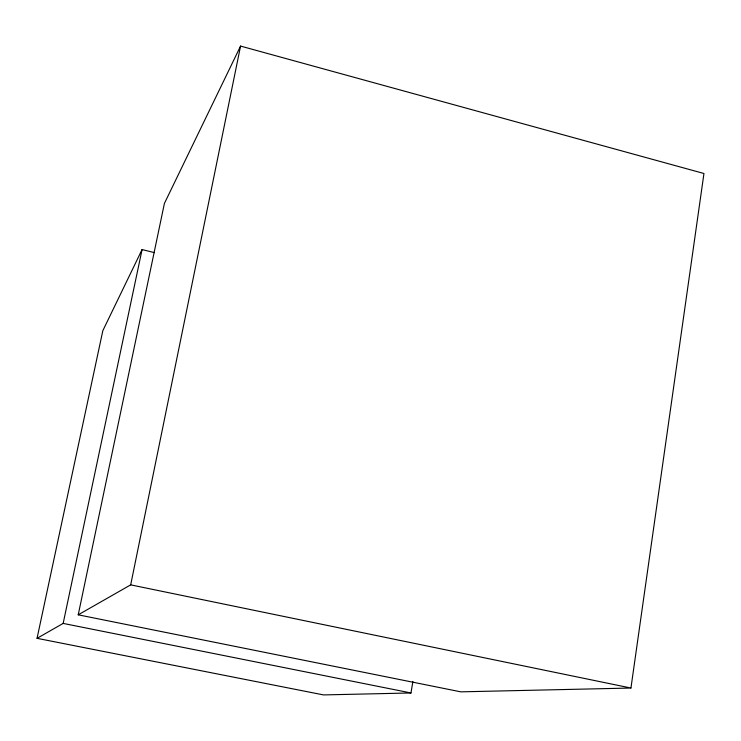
<?xml version="1.0" encoding="UTF-8"?>
<svg xmlns="http://www.w3.org/2000/svg" width="741" height="741" viewBox="0 0 741 741"><rect width="100%" height="100%" fill="white"/><g stroke="black" fill="none" stroke-linecap="round" stroke-linejoin="round"><path stroke-width="1.11" d="M630.943 688.037L703.95 173.505L240.566 46.081L164.409 203.423L78.222 614.817L460.8 691.844L630.943 688.037L130.685 584.862L78.222 614.817M154.406 252.625L142.077 249.569L102.851 330.625L37.05 638.325L323.539 694.919L410.968 692.965L412.885 681.544M130.685 584.862L240.566 46.081M37.05 638.325L63.161 623.413L142.077 249.569M63.161 623.413L410.968 692.965"/></g></svg>
